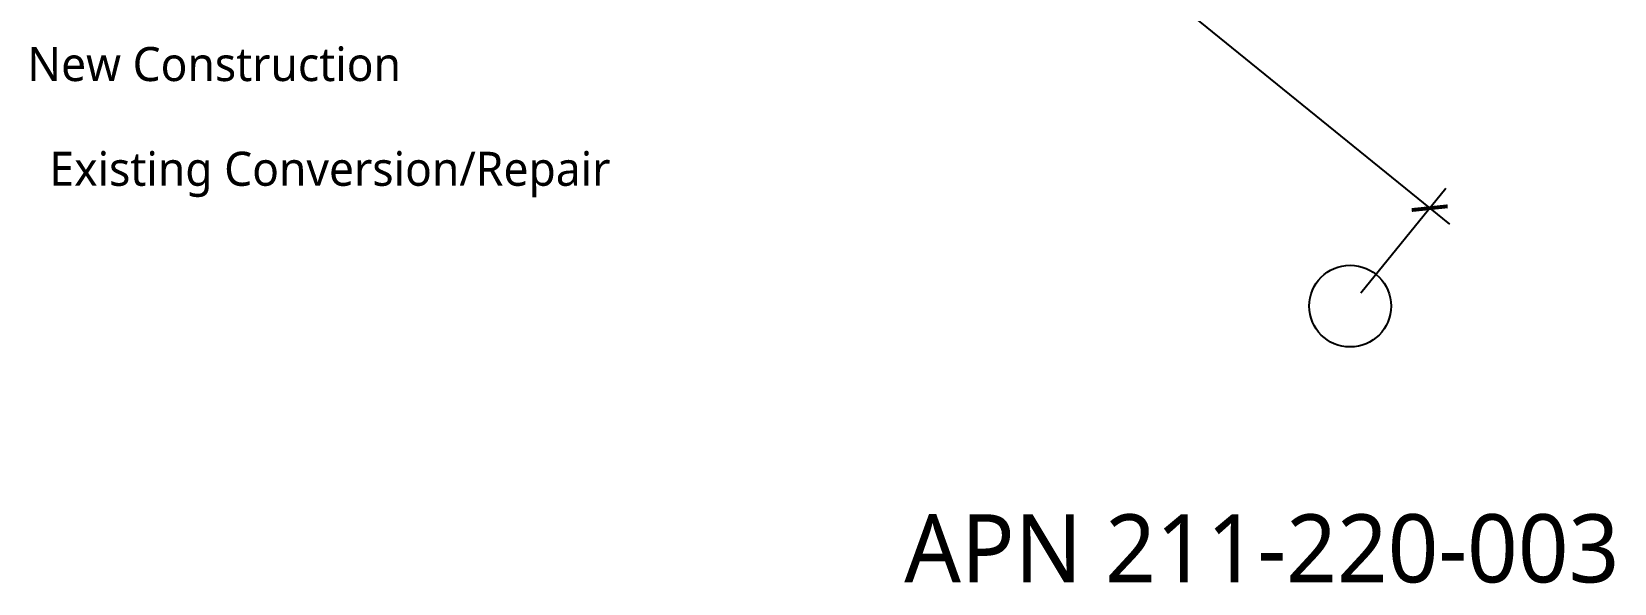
# Model space of a CAD drawing. Extents: x -13328 to 38686, y -130 to 7853.
# Drawn here: x -8392 to -6999, y 2443 to 2929 of the extents above; entities that cross this region are included whole.
import ezdxf

# ---------------------------------------------------------------- set-up
doc = ezdxf.new("R2010")
doc.units = 0
doc.header["$LTSCALE"] = 1.5
doc.header["$MEASUREMENT"] = 0
doc.layers.get('0').update_dxf_attribs({"color": 8})
doc.layers.get('DEFPOINTS').update_dxf_attribs({"color": 11})
doc.layers.add('Layer1', color=1, linetype='Continuous')
doc.layers.add('TEXT9', color=9, linetype='Continuous')
doc.styles.add('LUCIDA', font='l_10646.ttf')
doc.styles.add('ROMANS', font='ROMANS.shx', dxfattribs={"width": 0.7, "oblique": 15})
doc.dimstyles.new('Dim240.0', dxfattribs={"dimscale": 240, "dimtxt": 0.125, "dimasz": 0.09375, "dimexe": 0.09375, "dimexo": 0.0625, "dimgap": 0.03125, "dimtad": 1, "dimdec": 1, "dimlfac": 0.083333, "dimzin": 0, "dimdsep": 46, "dimtxsty": 'ROMANS', "dimblk1": 'ARCHTICK', "dimblk2": 'ARCHTICK', "dimsah": 1, "dimcen": 0.09375, "dimdle": 0.09375, "dimclrd": 256, "dimclre": 256, "dimclrt": 3, "dimadec": 4, "dimazin": 0, "dimtfac": 1, "dimtdec": 1, "dimtmove": 0, "dimatfit": 3, "dimldrblk": 'ARCHTICK', "dimfxl": 1, "dimtolj": 1, "dimtzin": 0, "dimarcsym": 0})

# ---------------------------------------------------------------- blocks, each defined once
blk = doc.blocks.new('_ARCHTICK')
at = {"color": 0, "linetype": 'ByBlock', "const_width": 0.15}
blk.add_lwpolyline([(-0.5, -0.5), (0.5, 0.5)], dxfattribs=at)
blk = doc.blocks.new('*D139')
at = {"layer": 'DEFPOINTS', "color": 0, "transparency": 16777216}
for p in [(-7874.1, 3209.1), (-7161.1, 2773.6), (-7231.1, 2687.3)]:
    blk.add_point(p, dxfattribs=at)
at = {"layer": 'Layer1', "lineweight": -2, "transparency": 16777216}
for p, q in [((-7864.6, 3220.7), (-7789.9, 3312.8)), ((-7821.5, 3309.5), (-7143.6, 2759.4)), ((-7221.7, 2699), (-7146.9, 2791.1))]:
    blk.add_line(p, q, dxfattribs=at)
at = {"layer": 'Layer1', "lineweight": -2, "transparency": 16777216, "xscale": 22.5, "yscale": 22.5, "zscale": 22.5}
for p, rotation in [((-7804.1, 3295.3), 140.9430207804882), ((-7161.1, 2773.6), 320.9430207804882)]:
    blk.add_blockref('_ARCHTICK', p, dxfattribs=dict(at, rotation=rotation))
at = {"layer": 'Layer1', "color": 3, "transparency": 16777216, "insert": (-7466.6, 3054.1), "char_height": 30, "attachment_point": 5, "rotation": 320.943, "style": 'ROMANS'}
blk.add_mtext("\\A1;69.0'", dxfattribs=at)

msp = doc.modelspace()

# ---------------------------------------------------------------- linework, layer by layer
at = {"layer": 'Layer1'}
msp.add_circle((-7231.1059, 2687.341), 36, dxfattribs=at)

# ---------------------------------------------------------------- texts
at = {"layer": 'TEXT9', "attachment_point": 1, "style": 'LUCIDA'}
for s, width, heights, insert, char_height in [('\\pxqc;New Construction', 427.547607, [81.4265], (-8444.942, 2915.5471), 30), ('\\pxqc;Existing Conversion/Repair', 609.899094, [81.4265], (-8434.1685, 2823.2991), 30), ('\\pxqc;APN 211-220-003', 880.268011, [394.7769], (-7749.0015, 2503.9772), 60)]:
    msp.add_mtext_dynamic_manual_height_columns(s, width=width, gutter_width=1123084400416.28, heights=heights, dxfattribs=dict(at, insert=insert, char_height=char_height))

# ---------------------------------------------------------------- dimensions: what is measured, and where the dimension line sits
at = {"layer": 'Layer1'}
dim = msp.add_aligned_dim(p1=(-7874.0643, 3209.0579), p2=(-7231.1059, 2687.341), distance=111.0807, dimstyle='Dim240.0', override={"dimpost": "'"}, dxfattribs=at)
dim.commit()
dim.dimension.update_dxf_attribs({"geometry": '*D139', "text_midpoint": (-7466.6166, 3054.1461)})

doc.saveas('drawing.dxf')
